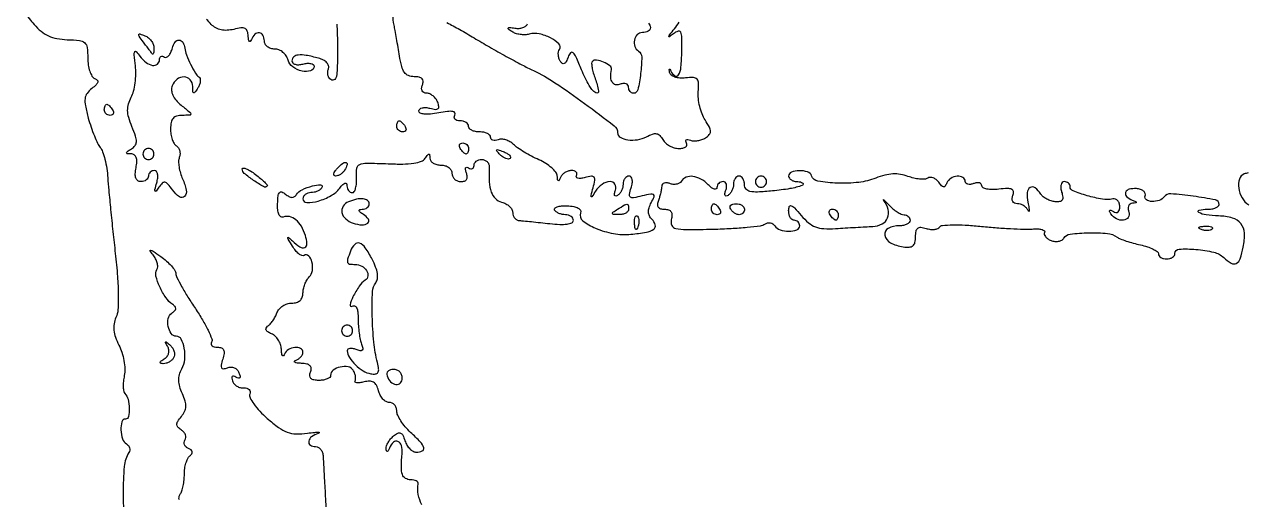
# Model space of a CAD drawing. Extents: x 254 to 922, y 86 to 1093.
# Drawn here: x 279.5 to 500.8, y 387.4 to 473.5 of the extents above; entities that cross this region are included whole.
import ezdxf

# ---------------------------------------------------------------- set-up
doc = ezdxf.new("R2010")
doc.units = 0

msp = doc.modelspace()

# ---------------------------------------------------------------- linework, layer by layer
for points in [[(279.53826, 475.657809, 0.020038), (281.278102, 473.463076, 0.044221), (282.550425, 472.224283, 0.063424), (283.884763, 471.393315, 0.061606), (285.414613, 470.907898, 0.038983), (287.278102, 470.709125, -0.019367), (289.522465, 470.558374, -0.157069), (290.452701, 470.145866, -0.183956), (290.890582, 469.300587, -0.028539), (291, 467.385145, 0.036287), (291.092023, 466.11881, 0.045476), (291.367188, 464.974449, 0.052215), (291.769264, 464.100509, 0.170784), (292.25, 463.698085, -0.109097), (292.709743, 463.399507, -0.266555), (292.808558, 463.022719, -0.13455), (292.521136, 462.534421, -0.027008), (291.753418, 461.864752, 0.068371), (290.880269, 460.966055, 0.129366), (290.510867, 460.033479, 0.081259), (290.565227, 458.749666, 0.016005), (291.107386, 456.5, 0.014707), (291.60702, 454.872758, 0.015067), (292.197815, 453.290957, 0.014978), (292.791829, 451.951946, 0.059219), (293.274034, 451.19262, -0.088338), (293.704668, 450.418885, -0.022556), (294.111644, 449.037701, -0.022269), (294.439648, 447.393574, -0.020937), (294.628401, 445.69262, 0.006002), (294.80852, 443.464179, 0.001626), (295.147463, 439.940957, 0.001645), (295.558326, 435.944612, 0.001707), (295.990617, 432, -0.008795), (296.39086, 427.798713, -0.016763), (296.539638, 424.409404, -0.0189), (296.468371, 421.813912, -0.089407), (296.11088, 420.375449, 0.063732), (295.764869, 419.235265, 0.068872), (295.730266, 418.075116, 0.059619), (296.02069, 416.816661, 0.033354), (296.651525, 415.375449, -0.044034), (297.185254, 414.08165, -0.032238), (297.552878, 412.57153, -0.032855), (297.715147, 411.083966, -0.059973), (297.621539, 409.868056, 0.02588), (297.467683, 408.813617, 0.032016), (297.438778, 407.821707, 0.033602), (297.521785, 407.011183, 0.155271), (297.735649, 406.597684, -0.140661), (298.298303, 405.582065, -0.051364), (298.50316, 403.935553, -0.054403), (298.37211, 402.442578, -0.357833), (297.832881, 402, 0.339545), (297.186693, 401.503995, 0.075675), (297.022962, 400.027126, 0.066395), (297.307692, 398.400084, 0.179745), (298.016312, 397.489919, -0.089557), (298.36103, 397.180048, -0.095202), (298.566642, 396.775389, -0.099824), (298.602154, 396.339529, -0.109404), (298.462615, 395.939511, 0.116465), (297.61735, 393.403186, 0.02325), (297.409268, 388.601705, 0.022989), (297.64512, 383.807071, 0.121827)], [(336.130096, 473.531335, -0.008747), (336.250283, 470.209636, -0.009007), (336.252366, 467.055287, -0.015665), (336.125, 464.440983, -0.065339), (336.006792, 463.887746, -0.125569), (335.755798, 463.513546, -0.173518), (335.416858, 463.375597, -0.150237), (335.043674, 463.473008, -0.116684), (334.7172, 463.799805, -0.0818), (334.518928, 464.283044, -0.075128), (334.476022, 464.845467, -0.073274), (334.600232, 465.400603, 0.154391), (334.6353, 465.98394, 0.124702), (334.336039, 466.539049, 0.091337), (333.707621, 467.012885, 0.050595), (332.806558, 467.354924, 0.018803), (330.559254, 467.867116, 0.071189), (329.122486, 467.930871, 0.155711), (328.319756, 467.585092, 0.217098), (328, 466.883369, 0.197013), (328.158779, 466.496045, 0.126717), (328.580679, 466.242791, 0.086529), (329.225436, 466.167727, 0.049804), (330, 466.289749, -0.040966), (330.766322, 466.424365, -0.070464), (331.4125, 466.392877, -0.106581), (331.842465, 466.210205, -0.24384), (332, 465.90638, -0.331626), (331.372757, 465.064677, -0.130249), (329.838507, 465.017247, -0.096203), (328.141075, 465.775176, -0.177647), (327.289749, 467, 0.081717), (326.948101, 467.767412, 0.073995), (326.368896, 468.415093, 0.076311), (325.645137, 468.850026, 0.097502), (324.883369, 469, -0.078143), (324.163903, 469.113134, -0.090403), (323.55324, 469.440625, -0.100781), (323.144994, 469.927933, -0.124756), (323, 470.5, 0.121389), (322.750321, 471.513273, 0.250307), (322.094608, 471.959057, 0.222484), (321.290011, 471.682293, 0.104915), (320.662281, 470.75, -0.071769), (320.460081, 470.402371, -0.45473), (320.280239, 470.39389, -0.158761), (320.138462, 470.687791, -0.023033), (320.078947, 471.358408, 0.069955), (319.913599, 472.256173, 0.20614), (319.504591, 472.714678, 0.142422), (318.768394, 472.828105, 0.028966), (317.458132, 472.578848, -0.049511), (316.265066, 472.402238, -0.065997), (315.174506, 472.493821, -0.071153), (314.209728, 472.854382, -0.071541), (313.386703, 473.47044, -0.014129), (312.520359, 474.387179, -0.283016)], [(351.528228, 386.473143, -0.075328), (350.898701, 388.341964, -0.082977), (350.881579, 390.25, 0.204797), (350.809424, 390.535673, 0.105904), (350.524589, 390.779688, 0.075993), (350.065578, 390.944979, 0.048526), (349.5, 391, -0.136104), (348.571794, 391.257433, -0.181028), (348.031595, 391.937147, -0.083494), (347.835587, 393.263207, -0.015245), (347.960875, 395.75, 0.082792), (347.839413, 397.186026, 0.231733), (347.202444, 397.934608, 0.300255), (346.371801, 397.789429, 0.108133), (345.662281, 396.75, -0.021172), (345.439164, 396.258149, -0.227742), (345.270369, 396.128562, -0.409541), (345.140207, 396.212084, -0.038264), (345.078947, 396.627555, -0.103229), (345.149517, 397.143909, -0.046155), (345.439112, 397.769075, -0.043031), (345.880039, 398.397194, -0.045033), (346.415902, 398.930205, -0.05023), (347.165854, 399.434894, -0.227139), (347.678535, 399.45812, -0.184852), (348.088014, 399.063436, -0.032733), (348.48329, 398.05265, 0.059241), (348.839154, 397.267764, 0.062326), (349.364231, 396.602966, 0.069586), (349.97107, 396.152233, 0.12563), (350.567388, 396, 0.107475), (351.609999, 396.226729, 0.374042), (351.872976, 396.805201, 0.118195), (351.280967, 397.828506, 0.015904), (349.5, 399.58758, -0.030242), (348.543236, 400.588351, -0.032079), (347.734375, 401.678558, -0.033899), (347.167584, 402.700435, -0.110102), (347, 403.452251, 0.08815), (346.894999, 404.043206, 0.094703), (346.593635, 404.545349, 0.100031), (346.144368, 404.881261, 0.111109), (345.616631, 405, -0.136287), (345.046117, 405.158451, -0.072749), (344.475846, 405.626299, -0.063674), (343.991907, 406.316763, -0.057154), (343.675711, 407.132081, 0.055633), (343.300302, 408.108859, 0.137358), (342.781035, 408.66504, 0.141331), (342.058986, 408.861688, 0.060291), (341.0577, 408.72534, -0.02532), (340.295243, 408.566691, -0.064116), (339.730398, 408.55174, -0.167027), (339.459973, 408.676611, -0.353957), (339.432637, 408.891005, 0.126035), (339.544766, 409.249892, 0.055005), (339.515721, 409.75166, 0.04959), (339.364051, 410.306539, 0.046948), (339.104067, 410.831615, 0.212648), (338.193547, 411.45209, 0.101332), (336.747049, 411.419016, 0.104978), (335.466371, 410.82542, 0.236143), (335, 409.893011, -0.21727), (334.844175, 409.551343, -0.078695), (334.381072, 409.262322, -0.059839), (333.699753, 409.065412, -0.040475), (332.893011, 409, -0.044649), (331.964874, 409.083046, -0.150258), (331.429276, 409.359682, -0.20361), (331.234478, 409.828212, -0.089917), (331.361626, 410.5, 0.096288), (331.480966, 411.177237, 0.199516), (331.270029, 411.660682, 0.141181), (330.701246, 411.960427, 0.042258), (329.718615, 412.078947, -0.021171), (328.933834, 412.14021, -0.105847), (328.518906, 412.282867, -0.453436), (328.486129, 412.46577, -0.129002), (328.75, 412.662281, 0.058288), (329.228008, 412.9234, 0.058299), (329.632812, 413.287774, 0.06394), (329.907921, 413.695351, 0.117038), (330, 414.083333, 0.280481), (329.578931, 414.774901, 0.145135), (328.548381, 414.971728, 0.111455), (327.36778, 414.57848, 0.162339), (326.662281, 413.75, -0.116762), (326.465429, 413.471916, -0.456954), (326.282867, 413.496697, -0.114113), (326.139969, 413.886482, -0.021835), (326.078947, 414.643011, 0.072047), (325.920278, 415.511667, 0.061688), (325.517361, 416.350618, 0.064064), (324.942436, 417.034709, 0.094664), (324.278025, 417.446806, -0.044071), (323.625089, 417.765836, -0.142304), (323.300764, 418.117124, -0.238896), (323.302954, 418.470207, -0.127652), (323.600967, 418.803795, 0.065347), (324.047689, 419.194214, 0.029336), (324.528605, 419.809552, 0.028424), (324.967596, 420.528951, 0.034415), (325.291557, 421.25, -0.092245), (325.690238, 421.918991, -0.067708), (326.344283, 422.485937, -0.066137), (327.143799, 422.869087, -0.078865), (327.968615, 423, 0.069437), (328.825429, 423.119566, 0.112414), (329.467863, 423.471524, 0.121734), (329.861817, 424.043134, 0.090538), (330, 424.8, -0.053676), (330.083141, 425.572234, -0.038543), (330.332755, 426.404005, -0.039117), (330.698784, 427.167994, -0.065196), (331.132783, 427.732783, 0.163661), (331.702886, 428.880712, 0.092713), (331.627001, 430.447698, 0.13596), (331.032312, 431.527147, 0.351084), (330.207214, 431.628065, -0.239783), (329.802863, 431.59447, -0.070913), (329.25024, 431.917796, -0.053993), (328.646117, 432.514052, -0.035375), (328.08254, 433.314683, -0.003073), (327.344197, 434.556311, -0.133325), (327.264964, 434.847987, -0.645908), (327.374717, 434.897523, -0.009015), (328.082389, 434.25, 0.043544), (329.435367, 433.173601, 0.251961), (330.314111, 433.093096, 0.320549), (330.716592, 433.752356, 0.057614), (330.432606, 435.25, 0.0541), (329.702821, 436.926378, 0.09086), (328.716643, 438.097431, 0.117962), (327.578395, 438.65406, 0.143277), (326.39798, 438.577666, -0.252603), (325.969125, 438.640556, -0.135512), (325.631438, 439.074811, -0.074512), (325.430221, 439.88715, -0.032557), (325.39798, 440.999654, -0.017735), (325.50046, 442.428796, -0.147094), (325.750344, 443.021239, -0.329466), (326.165233, 443.124101, -0.074553), (326.826215, 442.725786, 0.047979), (327.45416, 442.300519, 0.116151), (327.991094, 442.152997, 0.152256), (328.444948, 442.276323, 0.105652), (328.826215, 442.652018, -0.138415), (329.837516, 443.527392, -0.043276), (331.738062, 444.225234, -0.076173), (333.185081, 444.389956, -0.574445), (333.442363, 443.906741, -0.095554), (333.122626, 443.559445, -0.052741), (332.623294, 443.266355, -0.049897), (332.033747, 443.06726, -0.056553), (331.440983, 443, 0.075346), (330.890428, 442.916563, 0.088949), (330.423289, 442.674405, 0.100708), (330.111009, 442.314292, 0.12912), (330, 441.891592, 0.413431), (330.694961, 441.19477, 0.071156), (332.742361, 441.48204, 0.056643), (335.093653, 442.46132, 0.103617), (336.656431, 443.816296, -0.025166), (337.207035, 444.469568, -0.125868), (337.606997, 444.72578, -0.350092), (337.856101, 444.633662, -0.130138), (337.968197, 444.25, 0.073101), (338.050867, 443.772353, 0.085872), (338.266273, 443.367188, 0.097748), (338.577935, 443.096063, 0.131011), (338.938264, 443, 0.263547), (339.284787, 443.196284, 0.068555), (339.54561, 443.807813, 0.051403), (339.692233, 444.696386, 0.032304), (339.688264, 445.75, -0.050236), (339.741616, 447.414869, -0.26344), (340.273727, 448.118327, -0.107602), (341.511906, 448.361135, -0.006108), (345.429849, 448.231985, 0.014452), (348.09217, 448.188681, 0.033705), (350.078472, 448.34797, 0.045282), (351.470187, 448.685465, 0.17084), (352.164537, 449.231985, -0.013195), (352.595427, 449.872827, -0.236913), (352.808044, 449.985474, -0.389825), (352.948483, 449.86194, -0.023427), (352.984687, 449.25, 0.156456), (353.144102, 448.773177, 0.095937), (353.583002, 448.367188, 0.078496), (354.234059, 448.09307, 0.060533), (355, 448, -0.072314), (355.769411, 447.888136, -0.08892), (356.416667, 447.5625, -0.10214), (356.846791, 447.075754, -0.130775), (357, 446.5, 0.106303), (357.123068, 445.927688, 0.099375), (357.472053, 445.440625, 0.096079), (357.993529, 445.114117, 0.09222), (358.606989, 445, 0.077117), (359.256412, 445.100763, 0.173032), (359.648014, 445.398788, 0.166877), (359.770876, 445.886274, 0.070766), (359.618443, 446.551938, -0.036408), (359.443138, 447.131719, -0.155351), (359.474315, 447.487528, -0.32948), (359.674071, 447.606889, -0.1144), (360.011454, 447.492921, 0.083829), (360.389118, 447.339308, 0.162559), (360.709615, 447.37252, 0.18139), (360.922794, 447.58529, 0.107279), (361, 447.940983, -0.130236), (361.10701, 448.344843, -0.100667), (361.407986, 448.688914, -0.088574), (361.858217, 448.920319, -0.074657), (362.388889, 449, -0.089488), (362.915592, 448.904972, -0.098504), (363.356155, 448.632812, -0.103987), (363.642263, 448.226769, -0.111386), (363.731355, 447.75, 0.023101), (363.756692, 444.957459, 0.07073), (364.12543, 443.105067, 0.113503), (364.86306, 441.938289, 0.132066), (366, 441.289749, -0.060903), (366.764694, 440.986593, -0.065681), (367.4125, 440.514007, -0.073972), (367.850737, 439.951305, -0.129214), (368, 439.383369, 0.088219), (368.094771, 438.850414, 0.090499), (368.367188, 438.388097, 0.094681), (368.772987, 438.067247, 0.108045), (369.25, 437.937811, -0.010725), (369.977975, 437.885921, -0.001765), (371.38125, 437.750595, -0.00194), (373.031206, 437.579131, -0.001712), (374.75, 437.387811, 0.018878), (376.515358, 437.252449, 0.042598), (377.854241, 437.314579, 0.06347), (378.727299, 437.54523, 0.305434), (379, 437.95, 0.136128), (378.888929, 438.350407, 0.10031), (378.576711, 438.691562, 0.086573), (378.109703, 438.921195, 0.071189), (377.559017, 439, -0.053543), (376.968627, 439.063404, -0.048939), (376.386112, 439.251136, -0.052194), (375.896725, 439.527364, -0.1001), (375.589658, 439.854931, -0.349222), (375.627122, 440.169901, -0.117204), (376.050683, 440.427902, -0.059755), (376.847993, 440.584873, -0.027996), (377.901079, 440.604931, -0.033214), (379.051002, 440.485677, -0.081337), (379.852697, 440.209235, -0.145734), (380.256884, 439.806335, -0.218982), (380.289387, 439.317593, 0.329951), (380.675341, 437.937305, 0.065397), (383.02957, 436.557521, 0.055669), (386.257535, 435.600239, 0.067539), (389.408684, 435.467181, 0.018227), (392.214497, 435.831509, 0.112975), (393.548975, 436.380945, 0.316864), (393.823736, 437.153951, 0.12901), (393.230137, 438.169863, -0.082625), (392.78326, 438.79513, -0.103432), (392.607581, 439.484538, -0.088216), (392.712398, 440.270426, -0.045739), (393.099226, 441.185405, 0.024881), (393.605965, 442.257208, 0.345831), (393.497589, 442.64276, 0.210554), (393.007107, 442.75029, 0.01167), (391.441816, 442.396041, -0.016049), (389.892761, 442.059699, -0.207507), (389.329639, 442.190063, -0.289113), (389.148721, 442.654833, -0.028925), (389.456782, 443.863832, 0.038269), (389.660277, 444.729695, 0.083855), (389.65146, 445.408471, 0.140263), (389.440751, 445.834815, 0.211333), (389.067388, 446, 0.133974), (388.660347, 445.888941, 0.100468), (388.313545, 445.576711, 0.087308), (388.080182, 445.109663, 0.072426), (388, 444.559017, -0.061228), (387.926678, 443.962503, -0.051131), (387.709615, 443.361855, -0.053261), (387.389924, 442.846658, -0.089092), (387.011454, 442.507079, -0.1144), (386.674071, 442.393111, -0.32948), (386.474315, 442.512472, -0.155351), (386.443138, 442.868281, -0.036408), (386.618443, 443.448062, 0.230064), (386.525602, 444.526835, 0.278751), (385.643955, 444.99595, 0.139176), (384.189512, 444.495674, 0.101047), (383.001941, 443.25, -0.005447), (382.367814, 442.262868, -0.535464), (382.227799, 442.262075, -0.215857), (382.188331, 442.49473, -0.003055), (382.566106, 443.896405, 0.021378), (382.874653, 445.23452, 0.216186), (382.741055, 445.775887, 0.26473), (382.269967, 445.967028, 0.03092), (381.112475, 445.739664, -0.031913), (380.336897, 445.588917, -0.088173), (379.783207, 445.615359, -0.226235), (379.543718, 445.804548, -0.25822), (379.557637, 446.093259, 0.147666), (379.649278, 446.437245, 0.191604), (379.519935, 446.733645, 0.133256), (379.166724, 446.933895, 0.062784), (378.64235, 447, 0.077109), (378.040515, 446.906631, 0.063907), (377.451985, 446.632813, 0.065439), (376.965203, 446.227933, 0.090943), (376.662281, 445.75, -0.023341), (376.424209, 445.231174, -0.395738), (376.261898, 445.17371, -0.266137), (376.135035, 445.345103, -0.016151), (376.078947, 446.005889, 0.153289), (375.82659, 446.683337, 0.046738), (375.068503, 447.49026, 0.041893), (373.999632, 448.285164, 0.035145), (372.75, 448.944415, -0.017122), (371.404595, 449.593369, -0.01515), (370.049624, 450.358354, -0.015394), (368.871169, 451.122131, -0.044013), (368.121061, 451.746036, 0.063058), (367.491646, 452.230332, 0.058184), (366.744436, 452.558332, 0.062125), (365.997539, 452.689091, 0.104283), (365.371061, 452.588895, -0.061874), (364.846342, 452.45892, -0.108272), (364.402749, 452.50185, -0.150888), (364.111271, 452.706308, -0.166406), (364, 453.031385, 0.196096), (363.849083, 453.401391, 0.086521), (363.4125, 453.715469, 0.06642), (362.765494, 453.92871, 0.046464), (362, 454, -0.048028), (361.234582, 454.073693, -0.068025), (360.5875, 454.29375, -0.088204), (360.151477, 454.618118, -0.191087), (360, 455, 0.153634), (359.879982, 455.381379, 0.097988), (359.542039, 455.70625, 0.080552), (359.037096, 455.925455, 0.062283), (358.440983, 456, -0.071325), (357.892996, 456.07857, -0.146774), (357.533054, 456.312485, -0.189277), (357.414621, 456.659472, -0.12778), (357.539418, 457.06378, 0.293009), (357.532869, 457.46096, 0.216501), (357.150009, 457.699838, 0.064377), (356.192575, 457.702549, 0.014927), (354.598435, 457.452489, -0.021074), (353.100709, 457.236379, -0.04906), (351.96815, 457.232846, -0.079669), (351.244801, 457.420574, -0.297833), (351, 457.795089, -0.221154), (351.160471, 458.140149, -0.115831), (351.591866, 458.359043, -0.077899), (352.243099, 458.413508, -0.045966), (353.014862, 458.285862, 0.029215), (354.005548, 458.087758, 0.203888), (354.471716, 458.213423, 0.275159), (354.621293, 458.601143, 0.049433), (354.407873, 459.379482, 0.067477), (354.068476, 459.99904, 0.062547), (353.568713, 460.523973, 0.066639), (352.991377, 460.879488, 0.105101), (352.424396, 461, -0.110721), (351.925877, 461.111763, -0.163185), (351.604836, 461.419723, -0.139599), (351.504754, 461.900419, -0.073701), (351.638374, 462.5, 0.088643), (351.766767, 463.169104, 0.201018), (351.577351, 463.637907, 0.152113), (351.054053, 463.915786, 0.046593), (350.152302, 464, -0.097348), (349.116946, 464.203507, -0.142272), (348.393604, 464.777536, -0.090764), (347.88573, 465.866753, -0.024131), (347.490193, 467.75, 0.00184), (347.232698, 469.321128, 0.001673), (346.955545, 470.940833, 0.001673), (346.697995, 472.387655, 0.005407), (346.513276, 473.346452, -0.057891), (346.343619, 475.326238, -0.159543)], [(356.042188, 473.814676, -0.010426), (358.419168, 472.54288, -0.007675), (361, 471.03941, 0.005422), (363.800493, 469.391031, 0.004383), (366.841228, 467.680627, 0.004431), (369.675001, 466.151756, 0.011392), (371.757371, 465.111955, -0.036588), (375.655768, 462.913534, -0.012213), (381.022429, 459.154338, -0.005319), (386.393016, 455.104495, -0.232575), (387, 453.870161, 0.272604), (387.484403, 453.047713, 0.090993), (388.860829, 452.584299, 0.073269), (390.628669, 452.589607, 0.085739), (392.219081, 453.117249, -0.034092), (393.319223, 453.612822, -0.131409), (394.058966, 453.682385, -0.163476), (394.641486, 453.370445, -0.061292), (395.196329, 452.613663, 0.082572), (395.690471, 451.996283, 0.056331), (396.424349, 451.474013, 0.055355), (397.273122, 451.119785, 0.071313), (398.108707, 451, 0.048562), (398.835662, 451.070772, 0.105707), (399.348326, 451.290385, 0.182566), (399.567495, 451.614706, 0.199251), (399.507079, 451.988546, -0.090334), (399.373649, 452.329124, -0.289643), (399.458037, 452.546281, -0.198327), (399.738034, 452.616206, -0.051307), (400.198062, 452.49905, 0.080034), (400.800336, 452.381867, 0.046953), (401.534954, 452.427028, 0.04552), (402.28104, 452.614527, 0.057439), (402.920929, 452.925161, 0.066639), (403.611544, 453.506589, 0.191213), (403.828457, 454.08273, 0.118095), (403.632815, 454.839808, 0.01911), (402.86331, 456.164657, -0.050421), (402.314986, 457.261272, -0.031793), (401.892499, 458.630267, -0.031764), (401.646449, 460.044417, -0.049655), (401.634682, 461.278804, 0.027534), (401.688612, 462.834908, 0.184917), (401.402681, 463.538273, 0.201027), (400.736036, 463.837751, 0.03321), (399.297193, 463.778804, -0.044901), (398.261699, 463.760579, -0.065655), (397.369773, 463.944414, -0.084056), (396.729127, 464.296153, -0.172912), (396.429892, 464.775, -0.012443), (396.340671, 465.235912, -0.230637), (396.381541, 465.374375, -0.502073), (396.472369, 465.365245, -0.019906), (396.658333, 465.025, 0.129354), (397.402232, 464.172837, 0.436915), (398.041572, 464.321179, 0.106403), (398.493214, 465.746015, 0.019758), (398.646359, 468.505484, 0.007643), (398.648053, 471.131215, 0.106688), (398.436198, 472.047525, 0.386117), (397.968952, 472.241805, 0.078405), (397.10907, 471.772717, -0.012294), (396.393062, 471.249231, -0.685228), (396.293984, 471.316255, -0.116135), (396.449577, 471.63293, -0.004253), (397.314145, 472.666853, 0.052231), (398.136577, 473.867535, 0.072601)], [(392.595016, 473.708731, -0.219933), (392.956477, 472.899107, -0.280208), (392.548948, 472.248327, -0.116756), (391.5, 472, 0.198345), (390.573514, 471.617421, 0.147344), (390.041968, 470.632756, 0.137176), (390.124262, 469.463025, 0.170199), (390.806286, 468.619722, -0.26428), (391.38246, 467.566237, -0.025839), (391.178099, 464.562662, -0.025235), (390.674035, 461.627263, -0.351004), (389.890594, 461, -0.123512), (389.550935, 461.085204, -0.100776), (389.261612, 461.325178, -0.090812), (389.067209, 461.684127, -0.078973), (389, 462.106989, 0.158089), (388.878743, 462.480915, 0.151946), (388.559375, 462.719716, 0.112257), (388.073899, 462.77672, 0.06502), (387.5, 462.638374, -0.134914), (386.649543, 462.55459, -0.216621), (386.05698, 462.957085, -0.133082), (385.789519, 463.877235, -0.045278), (385.890854, 465.277826, 0.277581), (385.617735, 465.963998, 0.061426), (384.477633, 466.628578, 0.060332), (383.187687, 467.005864, 0.241916), (382.428894, 466.762227, 0.211785), (382.297725, 466.422024, 0.028771), (382.381166, 465.644687, 0.029035), (382.598369, 464.684718, 0.020691), (382.947271, 463.638688, -0.04808), (383.556032, 461.415181, -0.655841), (383.042803, 461.078191, -0.124994), (381.8277, 462.403186, -0.026747), (380.487539, 465.25, 0.008182), (379.504653, 467.556311, 0.098152), (378.949451, 468.342447, 0.427), (378.497318, 468.321221, 0.091875), (378.051462, 467.566376, -0.031382), (377.691272, 466.744475, -0.154786), (377.338914, 466.390359, -0.285563), (376.982427, 466.417349, -0.096633), (376.613486, 466.816376, -0.065001), (376.377424, 467.339696, -0.056639), (376.269289, 467.931322, -0.059477), (376.298372, 468.498985, -0.096188), (376.468991, 468.949827, 0.347435), (376.352486, 469.956661, 0.079778), (374.868387, 471.033292, 0.065664), (372.804179, 471.757076, 0.115986), (371.008466, 471.712465, -0.057492), (370.224333, 471.601227, -0.04218), (369.346643, 471.652408, -0.042897), (368.512183, 471.846293, -0.070126), (367.860698, 472.164266, -0.01712), (367.223204, 472.627433, -0.427162), (367.203534, 472.821845, -0.248751), (367.445875, 472.917693, -0.010414), (368.396256, 472.791698, 0.055818), (369.149829, 472.760699, 0.066116), (369.847559, 472.903915, 0.077639), (370.386469, 473.190987, 0.148007), (370.674034, 473.583333, 0.259378)], [(501.247557, 446.581086, 0.044118), (500.560441, 446.38482, 0.22637), (499.685495, 445.462698, 0.114368), (499.544442, 443.829827, 0.095983), (500.15692, 442.058793, 0.119786), (501.355821, 440.804373, -0.072595)], [(307.597575, 387.387139, -0.14233), (307.537732, 387.873194, -0.112339), (307.73717, 388.366783, 0.072809), (308.039675, 388.97372, 0.026686), (308.290119, 389.901493, 0.025782), (308.459534, 390.959727, 0.028075), (308.512693, 392, -0.036393), (308.581669, 393.017627, -0.037046), (308.797479, 394.008301, -0.039681), (309.116328, 394.835591, -0.108709), (309.5, 395.326131, 0.073956), (309.848001, 395.712904, 0.196109), (309.9197, 396.070768, 0.185473), (309.720731, 396.390718, 0.065723), (309.243769, 396.661541, -0.089515), (308.81257, 396.934114, -0.111397), (308.542896, 397.322723, -0.119954), (308.477636, 397.766502, -0.115716), (308.621885, 398.197214, 0.12716), (308.762617, 398.651181, 0.100758), (308.683959, 399.160623, 0.089605), (308.396557, 399.648046, 0.076581), (307.942417, 400.035588, -0.059782), (307.324764, 400.527946, -0.19912), (307.133699, 400.999076, -0.144645), (307.307486, 401.570756, -0.027584), (307.961324, 402.453398, 0.059226), (308.556774, 403.373426, 0.103445), (308.780485, 404.249761, 0.08627), (308.651287, 405.251013, 0.031782), (308.142423, 406.586761, -0.03751), (307.671853, 407.865789, -0.064398), (307.50354, 408.9875, -0.070986), (307.631592, 410.036992, -0.057124), (308.0508, 411.09492, 0.097999), (308.569999, 412.797301, 0.067665), (308.500354, 414.816747, 0.078524), (307.94724, 416.451144, 0.278845), (307.039601, 417, -0.244159), (306.130661, 417.471989, -0.104866), (305.577588, 418.76592, -0.098626), (305.580016, 420.235434, -0.20236), (306.21613, 421.17005, 0.049204), (306.748871, 421.594028, 0.17284), (306.939722, 421.981212, 0.204111), (306.828219, 422.358972, 0.070816), (306.399704, 422.75, -0.092161), (305.159335, 423.982205, -0.044938), (304.056312, 425.930835, -0.043512), (303.362817, 427.901982, -0.203986), (303.539846, 429.064472, 0.139934), (303.684803, 429.577229, 0.063584), (303.593955, 430.274579, 0.055741), (303.300258, 431.036514, 0.049675), (302.83609, 431.747237, -0.022023), (302.301393, 432.4748, -0.67316), (302.39344, 432.610732, -0.09879), (302.857908, 432.410875, -0.004946), (304.218575, 431.453432, -0.025203), (305.261578, 430.621214, -0.030451), (306.1478, 429.736152, -0.031653), (306.784704, 428.918694, -0.143796), (306.968575, 428.350489, 0.111061), (307.145396, 427.653781, 0.009427), (308.018421, 426.011563, 0.012128), (309.1562, 424.077344, 0.00909), (310.49839, 422.002393, -0.014409), (311.798359, 419.945056, -0.021376), (312.80539, 418.065957, -0.017516), (313.492021, 416.504079, -0.237504), (313.439373, 415.901903, 0.169914), (313.364077, 415.560315, 0.189812), (313.523461, 415.264934, 0.120189), (313.92518, 415.065107, 0.055647), (314.508371, 415, -0.082326), (315.237906, 414.87906, -0.210236), (315.624128, 414.524274, -0.145909), (315.703024, 413.88914, -0.035301), (315.451988, 412.848728, 0.022184), (315.160674, 411.766607, 0.181089), (315.230754, 411.268172, 0.313267), (315.572724, 411.096331, 0.056282), (316.301842, 411.285586, -0.091877), (316.942122, 411.404194, -0.101448), (317.558635, 411.277759, -0.103019), (318.068599, 410.921492, -0.097629), (318.405787, 410.38492, -0.034862), (318.589021, 409.785598, -0.210032), (318.529886, 409.473116, -0.327512), (318.293738, 409.390454, -0.06441), (317.858814, 409.587258, 0.064732), (317.431477, 409.780298, 0.290503), (317.178997, 409.710303, 0.22659), (317.093419, 409.422749, 0.045284), (317.227897, 408.889196, 0.095453), (317.531761, 408.36788, 0.075274), (318.031312, 407.945003, 0.073749), (318.644564, 407.682123, 0.084697), (319.278549, 407.625709, -0.079536), (319.840537, 407.581503, -0.139086), (320.244205, 407.353778, -0.165252), (320.425927, 406.980657, -0.123645), (320.370628, 406.523458, 0.214551), (320.408376, 405.85353, 0.035405), (321.101646, 404.722173, 0.0335), (322.168298, 403.423227, 0.023948), (323.520901, 402.115792, 0.02209), (325.591099, 400.45413, 0.070002), (327.153001, 399.616188, 0.08252), (328.738663, 399.314575, 0.039155), (330.821193, 399.429166, -0.00677), (332.142461, 399.58808, -0.031911), (332.905288, 399.62041, -0.621094), (332.950435, 399.523957, -0.151289), (332.75, 399.387799, 0.084757), (331.57299, 398.796547, 0.188208), (331.045059, 397.962123, 0.305398), (331.332829, 397.282919, 0.145319), (332.285714, 397, -0.132841), (332.782022, 396.865771, -0.095621), (333.216028, 396.485937, -0.08358), (333.52178, 395.918774, -0.071206), (333.647268, 395.25, 0.002972), (333.704123, 394.096606, 0.000211), (333.882856, 390.886491, 0.000298), (334.099904, 387.058522, 0.000225), (334.342773, 382.852948)]]:
    msp.add_lwpolyline(points, format="xyb")
for points in [[(303, 469.226345, -0.016936), (302.98063, 468.654659, -0.043764), (302.916878, 468.247218, -0.128922), (302.822938, 468.074898, -0.479814), (302.717032, 468.083333, 0.010475), (302.536836, 468.337066, 0.001203), (302.118134, 468.898391, 0.001451), (301.616479, 469.563531, 0.001182), (301.075589, 470.272892, -0.007142), (300.297749, 471.318625, -0.220455), (300.237675, 471.628842, -0.43305), (300.434489, 471.739132, -0.014961), (301.358556, 471.415903, -0.075796), (301.986052, 471.058528, -0.064713), (302.517826, 470.512895, -0.066826), (302.877483, 469.869665, -0.094374)], [(308.586367, 469.166667, 0.060949), (308.900637, 467.938848, 0.020566), (309.644005, 466.244523, 0.018014), (310.496052, 464.649402, 0.111613), (311.124272, 463.973607, -0.177147), (311.347762, 463.660939, -0.08788), (311.394448, 463.16897, -0.069608), (311.26212, 462.576343, -0.05135), (310.962526, 461.973607, -0.012341), (310.430924, 461.1772, -0.320727), (310.200208, 461.096415, -0.317391), (310.04719, 461.288681, -0.012199), (310.015313, 462.25, 0.179781), (309.559867, 463.443635, 0.209264), (308.467816, 463.955017, 0.1735), (307.181444, 463.531286, 0.136489), (306.301857, 462.344242, 0.114207), (306.186528, 461.519764, 0.087787), (306.424078, 460.639463, 0.070685), (307.016139, 459.735459, 0.042317), (307.944025, 458.844242, -0.004141), (309.473726, 457.584447, -0.198392), (309.654821, 457.238182, -0.427596), (309.473384, 457.030461, -0.011176), (308.110784, 457, 0.066633), (307.109448, 456.865961, 0.149007), (306.466182, 456.460891, 0.131787), (306.110566, 455.726434, 0.047249), (306, 454.559017, 0.040106), (306.078957, 453.576254, 0.042871), (306.313776, 452.641149, 0.047017), (306.657788, 451.882418, 0.12504), (307.068174, 451.457866, -0.110749), (307.435174, 451.099014, -0.081908), (307.663554, 450.57723, -0.076674), (307.721525, 449.975673, -0.077512), (307.595011, 449.387, 0.093875), (307.46549, 448.672003, 0.03579), (307.546276, 447.658558, 0.033886), (307.794652, 446.541774, 0.03525), (308.189278, 445.483924, -0.053359), (308.858953, 443.469257, -0.242915), (308.548539, 442.313118, -0.385189), (307.640831, 442.22521, -0.075297), (306.378754, 443.496701, 0.020429), (305.52875, 444.564704, 0.16643), (304.997209, 444.874632, 0.249142), (304.508934, 444.728767, 0.047717), (303.895008, 443.995129, -0.012668), (303.373944, 443.275602, -0.549341), (303.218478, 443.289003, -0.185037), (303.185643, 443.575263, -0.005618), (303.501881, 444.75, 0.037798), (303.68391, 445.654284, 0.078622), (303.659639, 446.371247, 0.12858), (303.441736, 446.826381, 0.220609), (303.067388, 447, 0.092573), (302.659924, 446.923908, 0.096189), (302.313545, 446.70625, 0.09931), (302.081731, 446.381546, 0.105903), (302, 446, -0.135066), (301.895073, 445.618659, -0.100391), (301.60011, 445.29375, -0.086936), (301.158898, 445.075086, -0.071794), (300.638672, 445, -0.150112), (300.082006, 445.170978, -0.160129), (299.734464, 445.621346, -0.097718), (299.622182, 446.391041, -0.034745), (299.755249, 447.5, 0.034998), (299.887818, 448.609547, 0.097448), (299.774697, 449.382416, 0.158344), (299.425706, 449.837987, 0.149043), (298.866577, 450.015313, -0.019738), (298.160081, 450.051146, -0.40173), (298.031644, 450.198577, -0.233252), (298.155995, 450.423175, -0.010619), (298.909577, 450.922954, 0.090107), (299.572046, 451.532838, 0.156316), (299.81693, 452.232105, 0.088368), (299.666713, 453.229089, 0.01672), (299.017463, 454.95784, -0.027241), (298.43508, 456.613521, -0.064541), (298.233901, 457.90221, -0.07626), (298.381307, 459.063417, -0.052004), (298.878749, 460.3002, 0.060368), (299.295954, 461.389615, 0.028463), (299.578272, 462.871683, 0.027705), (299.700402, 464.477103, 0.034927), (299.62699, 465.965105, -0.005762), (299.411839, 467.956959, -0.136668), (299.50951, 468.507512, -0.531627), (299.784989, 468.548107, -0.027126), (300.46637, 467.715105, 0.070444), (301.56132, 466.590477, 0.119193), (302.755236, 466.056096, 0.217273), (303.620408, 466.27178, 0.228503), (304, 467.059017, -0.092667), (304.067723, 467.421294, -0.171137), (304.260354, 467.64604, -0.174471), (304.548258, 467.697759, -0.096763), (304.88631, 467.570264, 0.238683), (305.269173, 467.537652, 0.115983), (305.680887, 467.828208, 0.074996), (306.062415, 468.41618, 0.042551), (306.346647, 469.217577, -0.092206), (306.841663, 470.26996, -0.247358), (307.559989, 470.627873, -0.262245), (308.226762, 470.232107, -0.098658)], [(295.5, 458, -0.082592), (295.656512, 457.6179, -0.161196), (295.6254, 457.29375, -0.182303), (295.413961, 457.078288, -0.108972), (295.059017, 457, -0.093332), (294.654762, 457.076123, -0.09642), (294.311086, 457.29375, -0.099167), (294.081062, 457.618444, -0.105053), (294, 458, -0.042167), (294.032345, 458.382849, -0.061769), (294.129539, 458.70625, -0.081139), (294.272352, 458.92554, -0.210953), (294.440983, 459, -0.151918), (294.65171, 458.934461, -0.038439), (294.933975, 458.70625, -0.035638), (295.231006, 458.382774, -0.029505)], [(348.5, 455, -0.082592), (348.656512, 454.6179, -0.161196), (348.6254, 454.29375, -0.182303), (348.413961, 454.078288, -0.108972), (348.059017, 454, -0.093332), (347.654762, 454.076123, -0.09642), (347.311086, 454.29375, -0.099167), (347.081062, 454.618444, -0.105053), (347, 455, -0.042167), (347.032345, 455.382849, -0.061769), (347.129539, 455.70625, -0.081139), (347.272352, 455.92554, -0.210953), (347.440983, 456, -0.151918), (347.65171, 455.934461, -0.038439), (347.933975, 455.70625, -0.035638), (348.231006, 455.382774, -0.029505)], [(360, 451, -0.042167), (359.967655, 450.617151, -0.061769), (359.870461, 450.29375, -0.081139), (359.727648, 450.07446, -0.210953), (359.559017, 450, -0.151918), (359.34829, 450.065539, -0.038439), (359.066025, 450.29375, -0.035638), (358.768994, 450.617226, -0.029505), (358.5, 451, -0.082592), (358.343488, 451.3821, -0.161196), (358.3746, 451.70625, -0.182303), (358.586039, 451.921712, -0.108972), (358.940983, 452, -0.093332), (359.345238, 451.923877, -0.09642), (359.688914, 451.70625, -0.099167), (359.918938, 451.381556, -0.105053)], [(301, 450, 0.099038), (301.076342, 449.618362, 0.097945), (301.29375, 449.29375, 0.097945), (301.618362, 449.076342, 0.099038), (302, 449, 0.099038), (302.381638, 449.076342, 0.097945), (302.70625, 449.29375, 0.097945), (302.923658, 449.618362, 0.099038), (303, 450, 0.099038), (302.923658, 450.381638, 0.097945), (302.70625, 450.70625, 0.097945), (302.381638, 450.923658, 0.099038), (302, 451, 0.099038), (301.618362, 450.923658, 0.097945), (301.29375, 450.70625, 0.097945), (301.076342, 450.381638, 0.099038)], [(367.526461, 449.193128, -0.20742), (367.220211, 449.072099, -0.082976), (366.768815, 449.162781, -0.063152), (366.246577, 449.441312, -0.043285), (365.733333, 449.875912, -0.011214), (365.106486, 450.536448, -0.400052), (365.111181, 450.729672, -0.286372), (365.336218, 450.78179, -0.008399), (366.293128, 450.435707, -0.036269), (366.940734, 450.133723, -0.070189), (367.395085, 449.789051, -0.120343), (367.59249, 449.461316, -0.278911)], [(323.499438, 444.180712, -0.345054), (322.845842, 444.085751, -0.02101), (321.061653, 445.209962, -0.022791), (319.370737, 446.494991, -0.222406), (319, 447.287232, -0.440637), (319.18494, 447.456342, -0.075584), (319.705605, 447.328791, -0.042445), (320.479682, 446.929758, -0.020353), (321.402059, 446.296685, -0.013736), (322.301198, 445.584813, -0.023171), (323.009014, 444.933985, -0.019896), (323.505816, 444.391204, -0.383097)], [(337.541119, 447.066531, -0.059523), (337.216259, 446.658569, -0.050715), (336.787597, 446.313294, -0.053114), (336.325214, 446.078071, -0.09137), (335.901556, 446, -0.236389), (335.649322, 446.126309, -0.218285), (335.587911, 446.410998, -0.09576), (335.782662, 446.861158, -0.036357), (336.210573, 447.399141, -0.036267), (337.170873, 448.30038, -0.235763), (337.798991, 448.439593, -0.44121), (338.009641, 448.049187, -0.054386)], [(418, 446, 0.163305), (418.128, 445.618547, 0.096011), (418.489583, 445.29375, 0.077243), (419.029224, 445.074296, 0.05808), (419.666667, 445, -0.149332), (420.546615, 444.731196, -0.612052), (420.497162, 444.323203, -0.046306), (418.243702, 443.725758, -0.018256), (415.058601, 443.309002, -0.010895), (412.362578, 443.115067, -0.066513), (410.973931, 443.230324, -0.167468), (410.273679, 443.657244, -0.174603), (410, 444.417068, 0.061298), (409.925513, 445.022363, 0.079805), (409.70625, 445.535014, 0.097582), (409.381392, 445.878193, 0.15581), (409, 446, 0.142666), (408.61866, 445.888931, 0.09965), (408.29375, 445.576711, 0.08433), (408.074854, 445.109818, 0.067639), (408, 444.559017, -0.061228), (407.926678, 443.962503, -0.051131), (407.709615, 443.361855, -0.053261), (407.389924, 442.846658, -0.089092), (407.011454, 442.507079, -0.1144), (406.674071, 442.393111, -0.32948), (406.474315, 442.512472, -0.155351), (406.443138, 442.868281, -0.036408), (406.618443, 443.448062, 0.062551), (406.764706, 444.041968, 0.10915), (406.713861, 444.544118, 0.151163), (406.479041, 444.874153, 0.164546), (406.106989, 445, 0.095752), (405.684465, 444.918336, 0.097112), (405.325178, 444.685268, 0.09868), (405.08464, 444.337419, 0.102425), (405, 443.928571, -0.262054), (404.855217, 443.671296, -0.216722), (404.538393, 443.633482, -0.08714), (404.033083, 443.897769, -0.032428), (403.428571, 444.428571, 0.067147), (402.069605, 445.464468, 0.09841), (400.647258, 445.937439, 0.126235), (399.405676, 445.779783, 0.161322), (398.526992, 445.043674, -0.126981), (398.190464, 444.720854, -0.081026), (397.678351, 444.533742, -0.072258), (397.073335, 444.506898, -0.066719), (396.467975, 444.650663, 0.061073), (395.906125, 444.790787, 0.107221), (395.431218, 444.747351, 0.150529), (395.119248, 444.532246, 0.168656), (395, 444.188776, -0.041238), (394.958462, 443.685995, -0.015975), (394.821697, 443.000078, -0.015688), (394.6254, 442.262563, -0.018728), (394.393011, 441.581787, 0.069066), (394.230657, 440.883654, 0.178169), (394.362695, 440.391388, 0.174789), (394.785051, 440.096183, 0.066081), (395.509643, 440, -0.07597), (396.258066, 439.885624, -0.175779), (396.703745, 439.545902, -0.1536), (396.863339, 438.961694, -0.054463), (396.73498, 438.094566, 0.176519), (396.830205, 437.080851, 0.231162), (397.547469, 436.508669, 0.056616), (399.399953, 436.311754, 0.00441), (404.385576, 436.391687, 0.00784), (407.591663, 436.521704, 0.010612), (410.482551, 436.746005, 0.007826), (412.875226, 437.020705, 0.106301), (413.698129, 437.313433, -0.08605), (414.190099, 437.511015, -0.093911), (414.704483, 437.52282, -0.1003), (415.160968, 437.348774, -0.113744), (415.489919, 437.016312, 0.179239), (416.43638, 436.277943, 0.076193), (418.049184, 436.024765, 0.088042), (419.491868, 436.275406, 0.315689), (420, 437, 0.099038), (419.923658, 437.381638, 0.097945), (419.70625, 437.70625, 0.097945), (419.381638, 437.923658, 0.099038), (419, 438, -0.170623), (418.618563, 438.134067, -0.094327), (418.294109, 438.514063, -0.074827), (418.074877, 439.080563, -0.055197), (418.001221, 439.75, -0.08126), (418.120993, 440.478904, -0.42737), (418.44973, 440.632872, -0.113001), (419.047024, 440.228801, -0.010163), (420.260765, 438.874297, 0.04017), (421.599453, 437.549505, 0.084405), (422.857111, 436.81013, 0.077254), (424.360932, 436.491393, 0.029425), (426.509544, 436.500364, -0.001042), (428.238563, 436.605836, -0.00079), (430.135616, 436.714582, -0.000799), (431.916362, 436.810985, -0.001863), (433.25, 436.876067, 0.110775), (434.92828, 437.332759, 0.172111), (435.93352, 438.425797, 0.165478), (436.047134, 439.943621, 0.10143), (435.25, 441.571155, -0.085539), (435.174148, 441.714415, -0.763396), (435.208023, 441.736757, -0.02017), (435.560109, 441.401221, -0.004006), (436.160293, 440.771155, 0.029743), (436.876005, 440.093316, 0.031654), (437.652976, 439.520277, 0.033394), (438.379265, 439.118374, 0.110107), (438.910293, 439, -0.090603), (439.326313, 438.92399, -0.095557), (439.679898, 438.70625, -0.099656), (439.916488, 438.381519, -0.108166), (440, 438, -0.186414), (439.852535, 437.618213, -0.089706), (439.429836, 437.29375, -0.069539), (438.801778, 437.073784, -0.049547), (438.059017, 437, 0.116623), (436.034719, 436.521329, 0.332966), (435.425837, 435.303303, 0.230593), (436.429099, 433.934626, 0.086925), (438.75, 433.187142, 0.046967), (439.85575, 433.138128, 0.158782), (440.522662, 433.392588, 0.169334), (440.886442, 433.978179, 0.055153), (441, 435.004529, -0.043907), (441.09048, 436.032906, -0.182974), (441.403477, 436.558086, -0.196012), (441.969677, 436.723523, -0.051167), (442.915843, 436.52671, 0.045347), (443.687654, 436.356792, 0.056152), (444.422995, 436.346584, 0.066607), (445.016218, 436.486313, 0.164685), (445.356242, 436.767394, -0.239628), (445.856879, 437.072162, -0.013872), (447.703784, 437.162188, -0.018621), (449.994194, 437.124913, -0.012407), (452.611264, 436.919515, 0.006254), (455.390928, 436.666907, 0.006246), (458.17728, 436.48378, 0.006131), (460.613663, 436.384136, 0.024439), (462.108108, 436.414408, -0.026529), (463.135243, 436.430922, -0.057443), (463.914803, 436.311724, -0.115222), (464.331153, 436.086472, -0.36475), (464.37386, 435.795902, 0.197537), (464.314677, 435.437205, 0.113028), (464.509184, 435.036215, 0.080935), (464.93721, 434.651201, 0.0512), (465.537543, 434.34722, 0.064839), (466.222459, 434.18185, 0.07132), (466.904268, 434.205714, 0.080642), (467.478877, 434.407889, 0.13022), (467.853112, 434.76233, -0.229864), (469.01452, 435.49915, -0.02338), (472.363856, 435.722933, -0.026837), (475.746693, 435.608897, -0.135645), (477.5, 434.954939, 0.062102), (478.088582, 434.631402, 0.014084), (479.160937, 434.239483, 0.014375), (480.432433, 433.855228, 0.013521), (481.75, 433.536017, -0.025459), (482.994914, 433.202764, -0.037225), (484.045313, 432.774815, -0.041498), (484.795909, 432.32054, -0.240376), (485, 431.920545, 0.16), (485.11531, 431.569427, 0.096736), (485.440625, 431.27041, 0.07837), (485.926352, 431.068469, 0.059467), (486.5, 431, 0.064812), (487.073458, 431.074647, 0.082396), (487.559375, 431.293574, 0.098882), (487.884433, 431.618275, 0.148279), (488, 431.9994, -0.400432), (488.740737, 432.776014, -0.033019), (491.805329, 432.718594, -0.035661), (495.029875, 432.211309, -0.133356), (496.821429, 431.25, 0.054137), (498.183172, 430.215958, 0.263445), (499.116012, 430.1916, 0.193016), (499.819519, 431.026196, 0.030419), (500.378632, 433.14316, 0.061143), (500.570425, 435.686681, 0.157295), (499.930477, 437.392514, 0.157688), (498.415764, 438.40026, 0.061536), (495.901243, 438.783745, -0.026251), (493.632308, 438.967737, -0.099895), (492.295739, 439.429335, -0.677409), (492.357093, 439.83074, -0.057141), (493.833333, 440, 0.038014), (494.663047, 440.063172, 0.056935), (495.363542, 440.253822, 0.074796), (495.841645, 440.533174, 0.226953), (496, 440.864076, 0.357843), (495.33767, 441.671018, 0.01425), (491.311761, 442.352637, 0.015292), (487.249731, 442.795667, 0.257749), (486.063032, 442.256496, -0.151952), (485.143789, 441.587134, -0.093275), (483.806308, 441.396235, -0.13987), (482.816581, 441.726611, -0.347306), (482.603696, 442.409632, 0.178207), (482.609907, 442.863046, 0.135296), (482.323626, 443.274424, 0.096803), (481.766675, 443.579309, 0.058233), (481.024617, 443.723193, 0.07683), (479.698832, 443.619341, 0.249954), (479.058443, 443.056086, 0.302789), (479.231073, 442.313796, 0.092951), (480.25, 441.662281, -0.011238), (480.867975, 441.396621, -0.279065), (480.968167, 441.24955, -0.393128), (480.873099, 441.135619, -0.015396), (480.281385, 441.078947, 0.140162), (479.863633, 440.929666, 0.141521), (479.589821, 440.582566, 0.114907), (479.509667, 440.079235, 0.074014), (479.638374, 439.5, -0.239871), (479.536426, 438.527402, -0.226004), (478.682913, 438.002968, -0.146067), (477.392171, 438.242715, -0.136715), (476.404508, 439.154508, -0.029004), (476.156574, 439.613152, -0.315645), (476.190983, 439.809017, -0.315645), (476.386848, 439.843426, -0.029004), (476.845492, 439.595492, 0.101551), (477.310083, 439.425288, 0.204046), (477.681219, 439.521561, 0.165328), (477.921637, 439.883182, 0.064851), (478, 440.48482, 0.078786), (477.905698, 441.079573, 0.106654), (477.632813, 441.548536, 0.123638), (477.226031, 441.818118, 0.131537), (476.75, 441.855164, -0.087065), (474.837131, 441.835625, -0.029012), (472.0948, 442.453142, -0.022152), (469.52386, 443.315953, -0.310078), (469, 444.079455, 0.115202), (468.918008, 444.430594, 0.100422), (468.686455, 444.72959, 0.093464), (468.340222, 444.930264, 0.084926), (467.932612, 445, 0.203471), (467.573302, 444.847467, 0.132429), (467.352211, 444.447102, 0.087979), (467.311975, 443.835734, 0.049426), (467.466529, 443.105458, -0.045241), (467.665192, 442.203998, -0.18217), (467.536754, 441.664927, -0.207489), (467.100679, 441.38705, -0.059825), (466.283916, 441.355458, -0.057906), (465.542248, 441.503125, -0.045717), (464.789116, 441.824728, -0.047113), (464.136733, 442.260693, -0.079767), (463.70031, 442.75, 0.085183), (462.66745, 443.883234, 0.317618), (461.756335, 443.925784, 0.242041), (461.218903, 443.003119, 0.064194), (461.351907, 441.25, -0.0085), (461.539078, 440.260424, -0.038324), (461.593871, 439.675, -0.546972), (461.508285, 439.61813, -0.188694), (461.376982, 439.75, 0.083605), (461.065842, 440.227955, 0.063064), (460.586104, 440.632813, 0.062809), (460.01826, 440.906786, 0.081198), (459.448051, 441, -0.106749), (458.937441, 441.110271, -0.163151), (458.608496, 441.416001, -0.142335), (458.503739, 441.894023, -0.074983), (458.635533, 442.492597, 0.111946), (458.736639, 443.192606, 0.274347), (458.447666, 443.601659, 0.116519), (457.672851, 443.749263, 0.018043), (456.104148, 443.623769, -0.02947), (454.914533, 443.555903, -0.048404), (453.911843, 443.65516, -0.064818), (453.218196, 443.888771, -0.286603), (453, 444.238161, 0.182991), (452.877563, 444.561503, 0.147585), (452.559375, 444.758248, 0.100784), (452.074344, 444.787309, 0.0564), (451.5, 444.638374, -0.055937), (450.925634, 444.488865, -0.100118), (450.440625, 444.516384, -0.147206), (450.122486, 444.710807, -0.184534), (450, 445.031385, 0.271455), (449.579287, 445.749206, 0.149745), (448.552815, 445.971477, 0.115706), (447.373501, 445.587951, 0.161514), (446.659464, 444.75, -0.053902), (446.361901, 444.196352, -0.270517), (446.056268, 444.051889, -0.191908), (445.697493, 444.232355, -0.028755), (445.187934, 444.878115, 0.069451), (444.742313, 445.357193, 0.081675), (444.204936, 445.664799, 0.093927), (443.661746, 445.757819, 0.134775), (443.195719, 445.620961, -0.124368), (442.627923, 445.441513, -0.037986), (441.720421, 445.457206, -0.035406), (440.668878, 445.631232, -0.032144), (439.616842, 445.955577, 0.051105), (438.265218, 446.316874, 0.053833), (436.892223, 446.387668, 0.048769), (435.42377, 446.160464, 0.031344), (433.782926, 445.628271, -0.066464), (430.713942, 444.865614, -0.036432), (426.835993, 444.718156, -0.03157), (423.317303, 445.063899, -0.276162), (422.166667, 446.03298, 0.23663), (421.435847, 446.747522, 0.079501), (419.917821, 446.97812, 0.087284), (418.498111, 446.71678, 0.313348)], [(412, 445, 0.099038), (412.076342, 444.618362, 0.097945), (412.29375, 444.29375, 0.097945), (412.618362, 444.076342, 0.099038), (413, 444, 0.099038), (413.381638, 444.076342, 0.097945), (413.70625, 444.29375, 0.097945), (413.923658, 444.618362, 0.099038), (414, 445, 0.099038), (413.923658, 445.381638, 0.097945), (413.70625, 445.70625, 0.097945), (413.381638, 445.923658, 0.099038), (413, 446, 0.099038), (412.618362, 445.923658, 0.097945), (412.29375, 445.70625, 0.097945), (412.076342, 445.381638, 0.099038)], [(338.25, 441.337719, 0.156254), (337.274913, 440.527144, 0.196947), (337.068503, 439.382119, 0.159961), (337.736261, 438.23667, 0.104991), (339.075361, 437.476082, 0.057237), (340.716217, 437.155434, 0.194429), (341.735857, 437.476926, 0.383146), (341.842312, 438.183637, 0.106552), (340.97104, 439.03906, -0.020154), (340.349656, 439.468031, -0.175945), (340.169499, 439.744243, -0.409422), (340.278807, 439.923501, -0.058507), (340.75, 439.984687, 0.07833), (341.227511, 440.065963, 0.089546), (341.632813, 440.289252, 0.099425), (341.903888, 440.617406, 0.123684), (342, 441, 0.240772), (341.697198, 441.592364, 0.134778), (340.920693, 441.882656, 0.079375), (339.716768, 441.799934, 0.039147)], [(389, 440, -0.17131), (388.865757, 439.619685, -0.095191), (388.485937, 439.298248, -0.075283), (387.919445, 439.083567, -0.055234), (387.25, 439.015313, -0.011938), (386.271084, 439.047261, -0.327416), (386.083458, 439.201904, -0.309569), (386.169589, 439.436556, -0.011213), (387, 440, -0.007234), (388.26282, 440.790433, -0.137048), (388.707705, 440.914708, -0.364836), (388.938046, 440.720828, -0.042895)], [(405.5, 440, -0.082592), (405.656512, 439.6179, -0.161196), (405.6254, 439.29375, -0.182303), (405.413961, 439.078288, -0.108972), (405.059017, 439, -0.093332), (404.654762, 439.076123, -0.09642), (404.311086, 439.29375, -0.099167), (404.081062, 439.618444, -0.105053), (404, 440, -0.042167), (404.032345, 440.382849, -0.061769), (404.129539, 440.70625, -0.081139), (404.272352, 440.92554, -0.210953), (404.440983, 441, -0.151918), (404.65171, 440.934461, -0.038439), (404.933975, 440.70625, -0.035638), (405.231006, 440.382774, -0.029505)], [(410, 440, -0.092995), (409.928382, 439.618268, -0.096318), (409.723586, 439.29375, -0.099231), (409.418051, 439.076556, -0.105429), (409.059017, 439, -0.089642), (408.653442, 439.073302, -0.053229), (408.2129, 439.29375, -0.051032), (407.806203, 439.617485, -0.06081), (407.5, 440, -0.139169), (407.392057, 440.379648, -0.191142), (407.521475, 440.70625, -0.138808), (407.889346, 440.926733, -0.066118), (408.440983, 441, -0.062283), (409.037096, 440.925455, -0.080552), (409.542039, 440.70625, -0.097988), (409.879982, 440.381379, -0.153634)], [(390.683114, 436.8125, -0.054073), (390.461564, 436.395823, -0.470617), (390.279315, 436.37858, -0.168741), (390.137993, 436.670344, -0.018894), (390.078947, 437.416667, -0.028489), (390.089945, 438.112848, -0.077125), (390.200665, 438.592839, -0.208169), (390.385309, 438.77538, -0.296942), (390.604167, 438.729167, -0.126455), (390.797407, 438.402231, -0.060344), (390.876576, 437.916927, -0.05415), (390.839148, 437.359369, -0.051402)], [(427, 439, -0.042167), (426.967655, 438.617151, -0.061769), (426.870461, 438.29375, -0.081139), (426.727648, 438.07446, -0.210953), (426.559017, 438, -0.151918), (426.34829, 438.065539, -0.038439), (426.066025, 438.29375, -0.035638), (425.768994, 438.617226, -0.029505), (425.5, 439, -0.082592), (425.343488, 439.3821, -0.161196), (425.3746, 439.70625, -0.182303), (425.586039, 439.921712, -0.108972), (425.940983, 440, -0.093332), (426.345238, 439.923877, -0.09642), (426.688914, 439.70625, -0.099167), (426.918938, 439.381556, -0.105053)], [(494.729167, 436.395833, -0.126455), (494.402231, 436.202593, -0.060344), (493.916927, 436.123424, -0.05415), (493.359369, 436.160852, -0.051402), (492.8125, 436.316886, -0.054073), (492.395823, 436.538436, -0.470617), (492.37858, 436.720685, -0.168741), (492.670344, 436.862007, -0.018894), (493.416667, 436.921053, -0.028489), (494.112848, 436.910055, -0.077125), (494.592839, 436.799335, -0.208169), (494.77538, 436.614691, -0.296942)], [(338.606989, 432.418213, 0.013206), (338.090071, 430.956897, 0.162841), (338.095465, 430.37437, 0.277452), (338.44975, 430.07753, 0.039048), (339.440983, 430, -0.121968), (340.639797, 429.703151, -0.12939), (341.530759, 428.884997, -0.173365), (341.756125, 427.910656, -0.222782), (341.277819, 427.138197, 0.099352), (340.192889, 426.073407, 0.032103), (339.044375, 424.124524, 0.06333), (338.536154, 422.696225, 0.662242), (338.900232, 422.43834, -0.225152), (339.356406, 422.489025, -0.200653), (339.714726, 422.169448, -0.08605), (339.935803, 421.385191, -0.025777), (340, 420.140804, 0.017844), (340.044864, 418.884108, 0.015402), (340.179581, 417.570155, 0.015671), (340.375933, 416.385939, 0.042715), (340.611341, 415.570447, -0.039372), (340.829627, 414.832778, -0.257249), (340.721399, 414.476069, -0.251847), (340.359183, 414.372224, -0.038064), (339.611341, 414.595648, 0.044587), (338.995986, 414.770793, 0.084736), (338.482674, 414.780603, 0.138917), (338.152736, 414.63087, 0.230401), (338.031803, 414.356989, 0.13415), (338.410497, 413.149062, 0.056515), (339.493781, 411.818795, 0.055493), (340.900493, 410.71892, 0.096622), (342.281893, 410.198839, 0.061209), (343.147909, 410.159701, 0.245137), (343.58383, 410.431725, 0.16802), (343.706817, 411.041023, 0.028044), (343.478209, 412.230801, -0.037182), (342.83833, 415.923569, -0.019035), (342.560095, 420.619633, -0.013333), (342.584948, 425.096623, -0.163349), (343.17313, 426.678165, 0.134975), (343.481215, 427.383989, 0.073074), (343.478683, 428.338477, 0.054382), (343.16692, 429.523787, 0.027856), (342.537147, 430.928165, 0.029263), (341.291357, 433.026592, 0.154753), (340.255658, 433.846217, 0.305221), (339.367254, 433.638117, 0.095745)], [(337, 418, 0.099038), (337.076342, 417.618362, 0.097945), (337.29375, 417.29375, 0.097945), (337.618362, 417.076342, 0.099038), (338, 417, 0.099038), (338.381638, 417.076342, 0.097945), (338.70625, 417.29375, 0.097945), (338.923658, 417.618362, 0.099038), (339, 418, 0.099038), (338.923658, 418.381638, 0.097945), (338.70625, 418.70625, 0.097945), (338.381638, 418.923658, 0.099038), (338, 419, 0.099038), (337.618362, 418.923658, 0.097945), (337.29375, 418.70625, 0.097945), (337.076342, 418.381638, 0.099038)], [(306.553851, 413.087132, -0.070464), (306.208565, 412.672394, -0.053483), (305.729481, 412.323843, -0.054241), (305.196328, 412.089751, -0.079721), (304.690983, 412.015313, -0.062466), (304.257024, 412.075417, -0.398269), (304.151137, 412.247977, -0.178934), (304.317049, 412.511572, -0.022578), (304.878115, 412.903509, 0.084441), (305.375551, 413.351451, 0.101734), (305.657927, 413.912265, 0.103987), (305.692787, 414.529106, 0.091885), (305.481411, 415.138197, -0.007094), (305.090062, 415.849306, -0.443662), (305.133623, 415.970055, -0.285821), (305.296148, 415.942597, -0.005334), (305.966163, 415.337132, -0.069452), (306.397238, 414.811214, -0.073242), (306.65837, 414.196512, -0.081025), (306.715404, 413.590188, -0.122017)], [(345.229167, 409.8125, 0.113253), (345.877068, 408.749304, 0.165501), (346.846361, 408.257027, 0.244413), (347.653027, 408.540134, 0.190724), (348, 409.416667, 0.099038), (347.879125, 410.020927, 0.097945), (347.534896, 410.534896, 0.097945), (347.020927, 410.879125, 0.099038), (346.416667, 411, 0.077096), (345.841384, 410.910766, 0.119977), (345.414714, 410.651172, 0.144529), (345.204183, 410.264262, 0.134046)]]:
    msp.add_lwpolyline(points, format="xyb", close=True)

doc.saveas('drawing.dxf')
